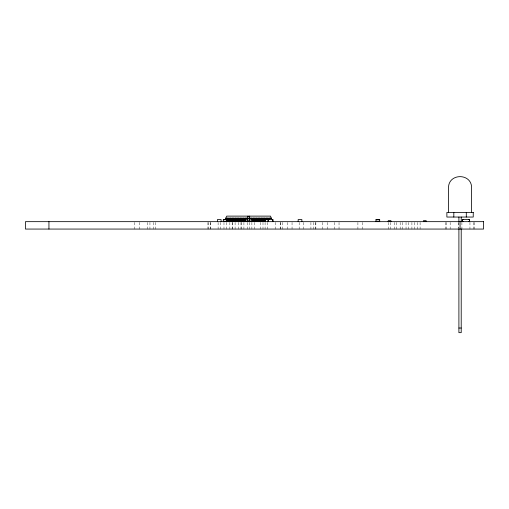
<?xml version="1.0" encoding="UTF-8"?>
<svg xmlns="http://www.w3.org/2000/svg" width="509" height="509" viewBox="0 0 509 509"><rect width="100%" height="100%" fill="white"/><g stroke="black" fill="none" stroke-linecap="round" stroke-linejoin="round"><path stroke-width="0.38" stroke-dasharray="2.54 1.91" d="M474.738 222.408L474.738 229.063M473.656 222.408L473.656 229.063M469.953 222.408L469.953 229.063M461.905 222.408L461.937 229.063M458.902 222.586L458.902 228.14M458.208 222.408L458.183 229.063M450.16 222.408L450.16 229.063M446.463 222.408L446.463 229.063M445.375 222.408L445.375 229.063M420.103 222.408L420.103 229.063M417.787 222.408L417.787 229.063M414.231 222.408L414.231 229.063M411.915 222.408L411.915 229.063M408.358 222.408L408.358 229.063M406.042 222.408L406.042 229.063M402.485 222.408L402.485 229.063M400.169 222.408L400.169 229.063M396.613 222.408L396.613 229.063M394.297 222.408L394.297 229.063M390.734 222.408L390.734 229.063M388.424 222.408L388.424 229.063M362.529 222.408L362.529 229.063M357.903 222.408L357.903 229.063M339.032 222.408L339.032 229.063M334.413 222.408L334.413 229.063M327.287 222.408L327.287 229.063M322.668 222.408L322.668 229.063M315.86 222.408L315.86 229.063M315.542 222.408L315.542 229.063M313.544 222.408L313.544 229.063M310.916 222.408L310.916 229.063M303.797 222.408L303.797 229.063M299.171 222.408L299.171 229.063M292.051 222.408L292.051 229.063M287.426 222.408L287.426 229.063M282.781 222.408L282.781 229.063M280.465 222.408L280.465 229.063M280.306 222.408L280.306 229.063M275.681 222.408L275.681 229.063M267.403 222.408L267.403 229.063M265.087 222.408L265.087 229.063M262.994 222.408L262.994 229.063M260.684 222.408L260.684 229.063M254.188 222.408L254.188 229.063M251.879 222.408L251.879 229.063M249.785 222.408L249.785 229.063M247.469 222.408L247.469 229.063M243.913 222.408L243.913 229.063M241.597 222.408L241.597 229.063M240.973 222.408L240.973 229.063M238.664 222.408L238.664 229.063M235.101 222.408L235.101 229.063M232.791 222.408L232.791 229.063M232.161 222.408L232.161 229.063M229.852 222.408L229.852 229.063M226.289 222.408L226.289 229.063M223.979 222.408L223.979 229.063M220.416 222.408L220.416 229.063M218.107 222.408L218.107 229.063M210.459 222.408L210.459 229.063M210.274 222.408L210.274 229.063M208.149 222.408L208.149 229.063M207.965 222.408L207.965 229.063M155.811 222.408L155.811 229.063M153.502 222.408L153.502 229.063M149.939 222.408L149.939 229.063M147.629 222.408L147.629 229.063M139.351 222.408L139.351 229.063M134.726 222.408L134.726 229.063"/><path stroke-width="0.76" d="M247.972 216.115L247.482 218.889L247.972 220.97M249.283 220.97L249.773 218.889L249.283 216.115M236.609 218.889L225.735 218.889L225.735 218.196L226.715 216.115L270.534 216.115L271.52 218.889M226.912 220.505L227.65 219.245A0.986 0.7 -90 0 1 228.191 218.889M233.898 221.135L234.643 219.875M226.301 218.794L226.352 218.711A1.68 1.19 -90 0 1 227.122 218.202L227.199 218.196M227.281 218.794L227.332 218.711A1.68 1.19 90 0 1 228.102 218.202L228.178 218.196M229.813 218.196L229.737 218.202A1.68 1.19 -90 0 0 228.967 218.711L227.803 220.677A0.789 0.554 -90 0 1 227.415 220.97L227.415 220.97M230.793 218.196L230.717 218.202A1.68 1.19 90 0 0 229.947 218.711L228.751 220.734A0.789 0.554 -90 0 1 228.395 220.97L228.344 220.97M232.428 218.196L232.352 218.202A1.68 1.19 -90 0 0 231.582 218.711L230.424 220.677A0.789 0.554 -90 0 1 230.03 220.97L230.03 220.97M233.415 218.196L233.332 218.202A1.68 1.19 90 0 0 232.568 218.711L231.372 220.734A0.789 0.554 -90 0 1 231.01 220.97L230.959 220.97M235.05 218.196L234.967 218.202A1.68 1.19 -90 0 0 234.204 218.711L233.039 220.677A0.789 0.554 -90 0 1 232.645 220.97L232.645 220.97M236.03 218.196L235.953 218.202A1.68 1.19 90 0 0 235.183 218.711L234.019 220.677A0.789 0.554 -90 0 1 233.625 220.97L233.574 220.97M237.665 218.196L237.588 218.202A1.68 1.19 -90 0 0 236.819 218.711L235.654 220.677A0.789 0.554 -90 0 1 235.26 220.97L235.209 220.97M238.645 218.196L238.568 218.202A1.68 1.19 90 0 0 237.798 218.711L236.634 220.677A0.789 0.554 -90 0 1 236.24 220.97L236.24 220.97M240.28 218.196L240.203 218.202A1.68 1.19 -90 0 0 239.434 218.711L238.269 220.677A0.789 0.554 -90 0 1 237.875 220.97L237.824 220.97M241.26 218.196L241.183 218.202A1.68 1.19 90 0 0 240.413 218.711L239.249 220.677A0.789 0.554 -90 0 1 238.855 220.97L238.855 220.97M242.895 218.196L242.818 218.202A1.68 1.19 -90 0 0 242.049 218.711L240.852 220.734A0.789 0.554 -90 0 1 240.49 220.97L240.445 220.97M243.875 218.196L243.798 218.202A1.68 1.19 -90 0 0 243.028 218.711L241.864 220.677A0.789 0.554 -90 0 1 241.476 220.97L241.476 220.97M245.51 218.196L245.433 218.202A1.68 1.19 -90 0 0 244.664 218.711L243.467 220.734A0.789 0.554 -90 0 1 243.111 220.97L243.06 220.97M246.49 218.196L246.413 218.202A1.68 1.19 -90 0 0 245.643 218.711L244.485 220.677A0.789 0.554 -90 0 1 244.091 220.97L226.715 220.97M247.476 216.579L249.779 216.579M225.735 218.196L271.52 218.196M260.646 218.889L269.719 218.889L269.719 218.196M223.286 219.818L226.982 219.818M375.986 219.818L379.682 219.818M244.714 220.97L262.663 220.97M265.813 220.97L263.675 220.97A0.789 0.554 -90 0 1 263.268 220.734L262.071 218.711A1.68 1.19 -90 0 0 261.302 218.202L261.225 218.196M388.189 221.294L390.963 221.294M423.424 221.294L426.205 221.294M223.286 221.434L226.982 221.434M375.986 221.434L379.682 221.434M458.902 328.031L461.211 328.031M269.076 218.196L269.153 218.202A1.68 1.19 -90 0 1 269.923 218.711L269.974 218.794M270.056 218.196L270.133 218.202A1.68 1.19 -90 0 1 270.903 218.711L270.953 218.794M266.455 218.196L266.538 218.202A1.68 1.19 -90 0 1 267.301 218.711L267.359 218.794M267.441 218.196L267.518 218.202A1.68 1.19 -90 0 1 268.288 218.711L268.338 218.794M264.82 218.196L264.903 218.202A1.68 1.19 -90 0 1 265.666 218.711L265.723 218.794M263.84 218.196L263.916 218.202A1.68 1.19 -90 0 1 264.686 218.711L265.482 220.053M262.205 218.196L262.281 218.202A1.68 1.19 -90 0 1 263.051 218.711L264.247 220.734A0.789 0.554 -90 0 0 264.61 220.97L264.661 220.97M258.61 218.196L258.687 218.202A1.68 1.19 -90 0 1 259.456 218.711L260.653 220.734A0.789 0.554 -90 0 0 261.015 220.97L261.06 220.97M259.59 218.196L259.666 218.202A1.68 1.19 -90 0 1 260.436 218.711L261.632 220.734A0.789 0.554 -90 0 0 261.995 220.97L262.046 220.97M256.975 218.196L257.051 218.202A1.68 1.19 -90 0 1 257.821 218.711L259.017 220.734A0.789 0.554 -90 0 0 259.38 220.97L259.425 220.97M254.36 218.196L254.436 218.202A1.68 1.19 -90 0 1 255.206 218.711L256.402 220.734A0.789 0.554 -90 0 0 256.759 220.97L256.81 220.97M255.995 218.196L256.072 218.202A1.68 1.19 -90 0 1 256.841 218.711L258.038 220.734A0.789 0.554 -90 0 0 258.394 220.97L258.445 220.97M253.38 218.196L253.457 218.202A1.68 1.19 -90 0 1 254.226 218.711L255.423 220.734A0.789 0.554 -90 0 0 255.779 220.97L255.83 220.97M250.759 218.196L250.842 218.202A1.68 1.19 -90 0 1 251.605 218.711L252.808 220.734A0.789 0.554 -90 0 0 253.164 220.97L253.215 220.97M251.745 218.196L251.821 218.202A1.68 1.19 -90 0 1 252.591 218.711L253.787 220.734A0.789 0.554 -90 0 0 254.144 220.97L254.195 220.97M265.482 221.135L264.368 219.245A0.986 0.7 -90 0 0 263.834 218.889M259.628 219.245L260.366 220.505M257.796 221.358A1.482 1.05 90 0 1 257.63 221.135L256.523 219.245A0.986 0.7 -90 0 0 255.982 218.889M255.244 221.421A1.482 1.05 90 0 1 255.015 221.135L253.902 219.245A0.986 0.7 -90 0 0 253.367 218.889M252.693 221.479A1.482 1.05 90 0 1 252.4 221.135L251.287 219.245A0.986 0.7 -90 0 0 250.752 218.889M471.62 212.418L471.62 187.91C471.773 172.895 448.346 172.895 448.499 187.91L448.499 212.418M469.629 221.663L469.629 219.583L462.229 219.583L462.229 221.663M468.706 219.583L469.4 219.818L469.4 221.434L468.706 221.663M466.295 212.418L466.295 217.044M463.158 219.583L462.465 219.818L462.465 221.434L463.158 221.663M461.211 217.044L461.211 221.797M461.211 228.923L461.211 332.651L458.902 332.651L458.902 228.923M460.06 221.663L460.06 229.063M458.902 217.044L458.902 221.797M453.824 212.418L453.824 217.044M426.205 221.663L426.205 220.741L423.424 220.741L423.424 221.663M425.931 221.294L425.88 221.663M423.723 221.294L423.723 221.663M390.963 221.663L390.963 220.741L388.189 220.741L388.189 221.663M390.638 221.294L390.689 221.663M379.682 221.663L379.682 219.583L375.986 219.583L375.986 221.663M301.869 221.663L301.869 219.583L298.166 219.583L298.166 221.663M273.104 221.663L273.104 219.583L265.259 219.583L265.259 221.663M272.455 219.583L272.455 221.663M268.739 218.196L268.739 218.889M268.529 219.583L268.529 221.663M267.874 219.583L267.874 221.663M267.104 218.196L267.104 218.889M266.124 218.196L266.124 218.889M265.138 220.97L265.138 221.663M264.489 218.196L264.489 218.889M264.158 220.97L264.158 221.663M263.503 218.196L263.503 218.889M262.523 220.97L262.523 221.663M261.868 218.196L261.868 218.889M261.543 220.97L261.543 221.663M260.888 218.196L260.888 218.889M259.908 220.97L259.908 221.663M259.253 218.196L259.253 218.889L238.002 218.889L238.002 218.196M258.928 220.97L258.928 221.663M258.273 218.196L258.273 218.889M257.293 220.97L257.293 221.663M256.638 218.196L256.638 218.889M256.313 220.97L256.313 221.663M255.658 218.196L255.658 218.889M254.678 220.97L254.678 221.663M254.023 218.196L254.023 218.889M253.698 220.97L253.698 221.663M253.043 218.196L253.043 218.889M251.408 218.196L251.408 218.889M250.428 218.196L250.428 218.889M246.827 218.196L246.827 218.889M245.847 218.196L245.847 218.889M244.212 218.196L244.212 218.889M243.556 220.97L243.556 221.663M243.232 218.196L243.232 218.889M242.577 220.97L242.577 221.663M241.597 218.196L241.597 218.889M240.942 220.97L240.942 221.663M240.617 218.196L240.617 218.889M239.962 220.97L239.962 221.663M238.982 218.196L238.982 218.889M238.327 220.97L238.327 221.663M237.347 220.97L237.347 221.663M236.367 218.196L236.367 218.889M235.712 220.97L235.712 221.663M235.381 218.196L235.381 218.889M234.732 220.97L234.732 221.663M234.108 221.205L234.108 221.663M233.746 218.196L233.746 218.889M233.097 220.97L233.097 221.663M232.766 218.196L232.766 218.889M232.11 220.97L232.11 221.663M231.131 218.196L231.131 218.889M230.482 220.97L230.482 221.663M230.151 218.196L230.151 218.889M229.495 220.97L229.495 221.663M228.516 218.196L228.516 218.889M227.86 220.97L227.86 221.663M227.536 218.196L227.536 218.889M226.982 221.663L226.982 219.583L223.286 219.583L223.286 221.663M226.88 220.97L226.88 221.663M221.11 221.663L221.11 219.583L217.413 219.583L217.413 221.663M48.94 221.663L48.94 229.063M244.046 221.663A1.482 1.05 -90 0 0 244.854 221.135L245.968 219.245A0.986 0.7 -90 0 1 246.502 218.889M241.431 221.663A1.482 1.05 -90 0 0 242.239 221.135L243.347 219.245A0.986 0.7 -90 0 1 243.887 218.889M233.586 221.663A1.482 1.05 -90 0 0 234.388 221.135L235.502 219.245A0.986 0.7 -90 0 1 236.036 218.889M230.971 221.663A1.482 1.05 -90 0 0 231.773 221.135L232.887 219.245A0.986 0.7 -90 0 1 233.421 218.889M228.35 221.663A1.482 1.05 -90 0 0 229.158 221.135L230.272 219.245A0.986 0.7 -90 0 1 230.806 218.889M269.064 218.889A0.986 0.7 -90 0 1 269.598 219.245M256.472 218.889A0.986 0.7 -90 0 1 256.771 218.985M257.306 219.016A0.986 0.7 -90 0 1 257.433 219.144M258.438 221.663A1.482 1.05 -90 0 1 257.63 221.135M266.449 218.889A0.986 0.7 -90 0 1 266.983 219.245M259.094 218.889A0.986 0.7 -90 0 1 259.342 218.959M258.597 218.889A0.986 0.7 -90 0 1 259.138 219.245L260.245 221.135A1.482 1.05 -90 0 0 261.053 221.663M261.709 218.889A0.986 0.7 -90 0 1 261.861 218.915M261.219 218.889A0.986 0.7 -90 0 1 261.753 219.245L262.867 221.135A1.482 1.05 -90 0 0 263.668 221.663M251.242 218.889A0.986 0.7 -90 0 1 251.707 219.144M253.202 221.663A1.482 1.05 -90 0 1 252.4 221.135M253.857 218.889A0.986 0.7 -90 0 1 254.246 219.055M255.823 221.663A1.482 1.05 -90 0 1 255.015 221.135M245.586 219.099A0.986 0.7 -90 0 1 246.012 218.889M243.054 219.016A0.986 0.7 -90 0 1 243.397 218.889M241.272 218.889A0.986 0.7 -90 0 0 240.732 219.245L239.624 221.135A1.482 1.05 -90 0 1 238.816 221.663M240.483 218.985A0.986 0.7 -90 0 1 240.776 218.889M239.822 219.144A0.986 0.7 -90 0 1 239.993 218.985M238.651 218.889A0.986 0.7 -90 0 0 238.117 219.245L237.003 221.135A1.482 1.05 -90 0 1 236.201 221.663M237.964 218.934A0.986 0.7 -90 0 1 238.161 218.889M235.393 218.915A0.986 0.7 -90 0 1 235.546 218.889M227.275 219.099A0.986 0.7 -90 0 1 227.701 218.889M473.236 212.418L446.877 212.418L446.877 217.044L473.236 217.044L473.236 212.418M483.55 221.663L25.45 221.663L25.45 229.063L483.55 229.063L483.55 221.663M388.507 221.663L388.507 221.294L388.488 221.663"/></g></svg>
